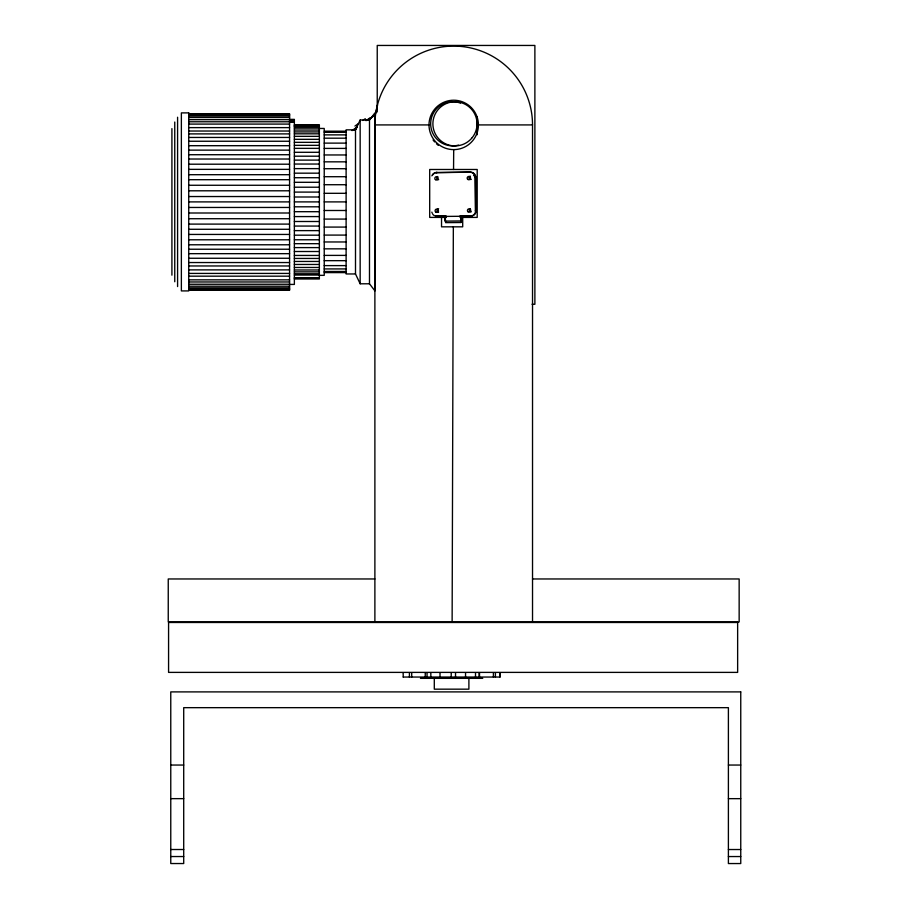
<?xml version="1.0" encoding="UTF-8"?>
<svg xmlns="http://www.w3.org/2000/svg" width="909" height="909" viewBox="0 0 909 909"><rect width="100%" height="100%" fill="white"/><g stroke="black" fill="none" stroke-linecap="round" stroke-linejoin="round"><path stroke-width="1.36" d="M452.125 621.904L453.341 226.83M453.546 169.483L453.705 149.633M369.486 283.79L360.157 283.79L355.499 273.961L355.499 129.839L360.157 120.011L369.486 120.011L374.951 112.886L374.951 290.914L369.486 283.79L369.486 120.011M353.237 130.101L356.976 127.612M369.577 118.818L368.475 119.636L372.77 116.591M354.942 126.067L358.248 123.715M362.805 120.465L365.293 118.704M352.056 130.612L356.976 127.112M366.043 120.658L369.599 118.136M369.418 118.92L373.588 115.943M367.066 120.431L373.69 115.841M353.681 130.362L356.192 129.055M436.581 172.494L470.623 172.131L436.684 172.687M432.798 174.801A5.227 5.215 80.5 0 1 437.149 172.403L436.581 172.71M460.579 216.194L470.407 216.103A5.227 5.215 80.5 0 0 475.589 210.843L475.316 177.414A5.227 5.215 80.5 0 0 470.055 172.233L470.623 172.346M475.009 177.437L475.884 177.323L476.157 210.74A5.227 5.215 80.5 0 1 470.885 216.024L470.873 215.819M445.274 216.308L436.934 216.16L445.944 215.99M435.57 215.922A5.227 5.215 80.5 0 0 437.502 216.274L437.593 216.058M475.282 210.854L475.85 210.763M460.943 222.466L461.079 216.251L461.124 220.944L445.251 221.103L445.217 216.41L445.592 222.637L461.079 222.512L461.033 216.24M445.251 221.103L445.433 216.365M475.884 177.323L473.555 175.346M436.934 216.16L445.944 216.194M459.852 216.092L470.976 216.012M445.217 216.41L460.863 216.285M188.731 113.716L289.573 113.795L289.573 290.085L188.731 290.085L289.573 289.994M188.731 114.454L289.573 114.454M188.731 115.102L289.573 115.102M188.731 116.011L289.573 116.011M188.731 117.534L289.573 117.534M289.573 119.374L294.368 119.374L294.368 284.426L289.573 284.426M188.731 119.681L289.573 119.681M289.573 120.068L294.368 120.068M289.573 120.772L294.368 120.772M289.573 121.533L294.368 121.533M188.731 121.772L289.573 121.772M289.573 122.181L294.368 122.181M188.731 124.09L289.573 124.09M294.368 124.828L319.366 124.828L319.366 278.972L294.368 278.972M374.883 621.904L374.883 124.919L428.991 124.919M478.407 124.919A24.702 24.702 0 0 0 441.354 103.524A24.702 24.702 0 0 0 441.354 146.315A24.702 24.702 0 0 0 478.407 124.919L532.526 124.919L532.526 621.904M294.368 125.476L319.366 125.476M294.368 126.124L319.366 126.124M294.368 126.76L319.366 126.76M188.731 127.624L289.573 127.624M294.368 128.146L319.366 128.146M319.366 128.453L324.229 128.453L324.229 275.347L319.366 275.347M355.499 129.839L346.113 129.839L346.113 273.961L355.499 273.961M294.368 130.044L319.366 130.044M188.731 131.032L289.573 131.032M324.229 131.18L346.113 131.18M294.368 131.93L319.366 131.93M324.229 132.316L346.113 132.316M188.731 133.896L289.573 133.896M294.368 133.816L319.366 133.816M324.229 134.873L346.113 134.873M294.368 136.327L319.366 136.327M188.731 137.452L289.573 137.452M324.229 138.191L346.113 138.191M294.368 139.338L319.366 139.338M188.731 141.247L289.573 141.247M294.368 142.338L319.366 142.338M324.229 143.122L346.113 143.122M294.368 145.338L319.366 145.338M188.731 145.701L289.573 145.701M294.368 148.36L319.366 148.36M324.229 148.406L346.113 148.406M188.731 150.133L289.573 150.133M294.368 152.292L319.366 152.292M188.731 154.723L289.573 154.723M324.229 154.962L346.113 154.962M294.368 156.2L319.366 156.2M188.731 159.018L289.573 159.018M294.368 160.109L319.366 160.109M324.229 161.836L346.113 161.836M294.368 164.04L319.366 164.04M188.731 164.199L289.573 164.199M294.368 168.62L319.366 168.62M324.229 168.71L346.113 168.71M188.731 169.358L289.573 169.358M294.368 173.176L319.366 173.176M188.731 174.698L289.573 174.698M324.229 176.71L346.113 176.71M294.368 177.721L319.366 177.721M188.731 179.698L289.573 179.698M294.368 182.3L319.366 182.3M324.229 184.72L346.113 184.72M188.731 185.266L289.573 185.266M294.368 187.209L319.366 187.209M188.731 190.799L289.573 190.799M294.368 192.094L319.366 192.094M324.229 193.31L346.113 193.31M188.731 196.537L289.573 196.537M294.368 196.992L319.366 196.992M188.731 201.9L289.573 201.9M294.368 201.9L319.366 201.9M324.229 201.9L346.113 201.9M294.368 206.809L319.366 206.809M188.731 207.457L289.573 207.457M324.229 210.49L346.113 210.49M294.368 211.695L319.366 211.695M188.731 213.001L289.573 213.001M294.368 216.581L319.366 216.581M446.399 217.41L429.696 217.41L429.696 169.483L477.202 169.483L477.202 217.41L460.034 217.41M188.731 218.728L289.573 218.728M324.229 219.08L346.113 219.08M294.368 221.501L319.366 221.501M188.731 224.103L289.573 224.103M294.368 226.068L319.366 226.068M324.229 227.08L346.113 227.08M188.731 229.284L289.573 229.284M294.368 230.625L319.366 230.625M188.731 234.442L289.573 234.442M294.368 235.181L319.366 235.181M324.229 235.09L346.113 235.09M188.731 239.783L289.573 239.783M294.368 239.76L319.366 239.76M324.229 241.964L346.113 241.964M294.368 243.68L319.366 243.68M188.731 244.782L289.573 244.782M294.368 247.6L319.366 247.6M324.229 248.839L346.113 248.839M188.731 249.236L289.573 249.236M294.368 251.509L319.366 251.509M188.731 253.668L289.573 253.668M294.368 255.44L319.366 255.44M324.229 255.395L346.113 255.395M188.731 258.258L289.573 258.258M294.368 258.451L319.366 258.451M324.229 260.667L346.113 260.667M294.368 261.451L319.366 261.451M188.731 262.542L289.573 262.542M294.368 264.462L319.366 264.462M324.229 265.61L346.113 265.61M188.731 265.962L289.573 265.962M294.368 267.473L319.366 267.473M324.229 268.928L346.113 268.928M188.731 269.882L289.573 269.882M294.368 269.984L319.366 269.984M324.229 271.484L346.113 271.484M294.368 271.871L319.366 271.871M324.229 272.609L346.113 272.609M188.731 273.416L289.573 273.416M294.368 273.757L319.366 273.757M294.368 275.041L319.366 275.041M188.731 276.177L289.573 276.177M294.368 277.677L319.366 277.677M294.368 278.324L319.366 278.324M188.731 279.847L289.573 279.847M188.731 281.972L289.573 281.972M188.731 284.244L289.573 284.244M188.731 286.21L289.573 286.21M188.731 287.892L289.573 287.892M188.731 288.608L289.573 288.608M188.731 289.448L289.573 289.448M532.038 304.265L534.878 304.265L534.878 45.45L377.235 45.45L377.235 111.921M374.883 578.965L168.245 578.965L168.245 621.904L739.153 621.904L739.153 578.965L532.526 578.965M403.119 677.046L500.075 677.046L500.075 672.887M420.447 678.341L482.736 678.341M170.767 765.048L183.709 765.048M728.393 765.048L740.755 765.048M170.767 798.647L183.709 798.647M728.393 798.659L740.755 798.659M170.767 849.517L183.709 849.517M728.393 849.529L740.755 849.529M170.767 856.539L183.709 856.539M728.393 856.551L740.755 856.551M475.68 177.323L475.941 210.752M475.214 177.425L475.487 210.854M499.916 672.887L499.916 677.046M495.405 672.887L495.405 677.046M493.394 672.887L493.394 677.046M479.52 672.887L479.52 677.046M479.157 672.887L479.157 677.046M477.168 116.693L477.168 134.759M475.509 672.887L475.509 677.046M468.896 678.341L468.896 689.17L434.297 689.17L434.297 678.341M465.544 672.887L465.544 677.046M462.704 217.41L462.704 226.83L441.535 226.83L441.535 217.41M455.523 672.887L455.523 677.046M451.216 672.887L451.216 677.046M440.013 672.887L440.013 677.046M430.832 672.887L430.832 677.046M427.037 672.887L427.037 677.046M425.242 672.887L425.242 677.046M411.709 672.887L411.709 677.046M409.425 672.887L409.425 677.046M403.119 672.887L403.278 677.046M360.157 120.011L360.157 283.79M177.585 117.238L177.585 286.562M174.755 122.033L174.755 281.756M171.915 128.624L171.915 275.166M438.32 145.349A28.713 28.713 0 0 1 436.422 143.713M434.672 141.929A28.713 28.713 0 0 1 433.082 139.986M458.636 145.088A22.077 22.077 -89 0 1 430.684 122.829A22.077 22.077 -89 0 1 460.488 103.126M375.849 113.091A78.822 78.822 0 0 1 377.565 105.035M374.883 124.919A78.822 78.822 0 0 1 453.705 46.098A78.822 78.822 0 0 1 532.526 124.919M438.638 212.092A1.67 1.67 0 0 1 436.956 210.433A1.67 1.67 0 0 1 438.615 208.752M438.683 179.675A1.67 1.67 0 0 1 437.74 176.482M471.282 211.808A1.67 1.67 0 0 1 470.339 208.627M471.339 179.334A1.67 1.67 0 0 1 469.101 178.266A1.67 1.67 0 0 1 470.396 176.153M437.036 216.353A5.227 5.215 80.5 0 1 435.104 216.001M434.172 215.524A5.227 5.215 80.5 0 1 432.65 214.024M432.15 213.092A5.227 5.215 80.5 0 1 431.866 212.127M470.532 172.153A5.227 5.215 80.5 0 1 475.782 177.335M431.855 175.823A5.227 5.215 80.5 0 1 436.684 172.483M188.731 112.886L181.368 112.886L181.368 290.914L188.731 290.914L188.731 112.886M737.642 622.483L168.574 622.483L168.574 672.387L737.642 672.387L737.642 622.483M740.755 691.897L170.767 691.897L170.767 863.539L183.709 863.539L183.709 707.668L728.393 707.668L728.393 863.55L740.755 863.55L740.755 691.897M472.237 137.6A22.077 22.077 -89 0 0 458.238 102.013A22.077 22.077 -89 0 0 434.422 131.93A22.077 22.077 -89 0 0 472.237 137.6M435.695 212.013A1.67 1.67 0 0 0 438.411 211.024A1.67 1.67 0 0 0 436.195 209.161A1.67 1.67 0 0 0 435.695 212.013M435.434 179.63A1.67 1.67 0 0 0 438.149 178.641A1.67 1.67 0 0 0 435.934 176.778A1.67 1.67 0 0 0 435.434 179.63M468.033 211.763A1.67 1.67 0 0 0 470.748 210.774A1.67 1.67 0 0 0 468.533 208.922A1.67 1.67 0 0 0 468.033 211.763M467.771 179.38A1.67 1.67 0 0 0 470.487 178.391A1.67 1.67 0 0 0 468.271 176.539A1.67 1.67 0 0 0 467.771 179.38"/></g></svg>
